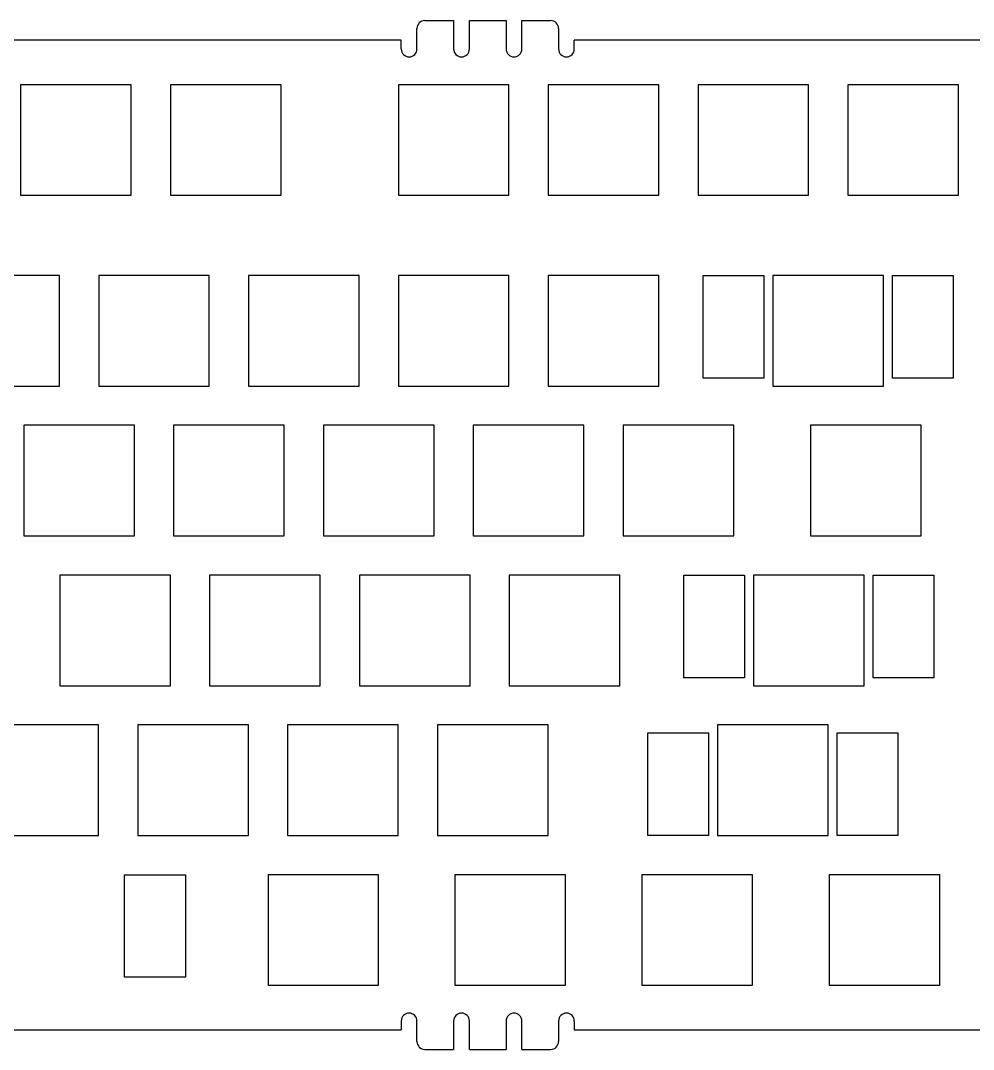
# Model space of a CAD drawing. Header units: millimetres. Extents: x -5018 to 4088, y -2926 to 388.
# Drawn here: x -720 to 2349, y -2926 to 388 of the extents above; entities that cross this region are included whole.
import ezdxf

# ---------------------------------------------------------------- set-up
doc = ezdxf.new("R2010")
doc.units = ezdxf.units.MM
for name, color, linetype in [('Line', 7, 'CONTINUOUS'), ('Shape096', 7, 'CONTINUOUS'), ('Shape097', 7, 'CONTINUOUS'), ('Shape098', 7, 'CONTINUOUS'), ('Shape105', 7, 'CONTINUOUS'), ('Shape136', 7, 'CONTINUOUS'), ('Shape137', 7, 'CONTINUOUS'), ('Shape138', 7, 'CONTINUOUS'), ('Shape139', 7, 'CONTINUOUS'), ('Shape143', 7, 'CONTINUOUS'), ('Shape161', 7, 'CONTINUOUS'), ('Shape166', 7, 'CONTINUOUS'), ('Shape167', 7, 'CONTINUOUS'), ('Shape168', 7, 'CONTINUOUS'), ('Shape169', 7, 'CONTINUOUS'), ('Shape192', 7, 'CONTINUOUS'), ('Shape193', 7, 'CONTINUOUS'), ('Shape194', 7, 'CONTINUOUS'), ('Shape195', 7, 'CONTINUOUS'), ('Shape196', 7, 'CONTINUOUS'), ('Shape198', 7, 'CONTINUOUS'), ('Shape199', 7, 'CONTINUOUS'), ('Shape219', 7, 'CONTINUOUS'), ('Shape220', 7, 'CONTINUOUS'), ('Shape225', 7, 'CONTINUOUS'), ('Shape226', 7, 'CONTINUOUS'), ('Shape227', 7, 'CONTINUOUS'), ('Shape228', 7, 'CONTINUOUS'), ('Shape229', 7, 'CONTINUOUS'), ('Shape249', 7, 'CONTINUOUS'), ('Shape258', 7, 'CONTINUOUS'), ('Shape259', 7, 'CONTINUOUS'), ('Shape260', 7, 'CONTINUOUS'), ('Shape261', 7, 'CONTINUOUS'), ('Shape264', 7, 'CONTINUOUS'), ('Shape265', 7, 'CONTINUOUS'), ('Shape267', 7, 'CONTINUOUS'), ('Shape268', 7, 'CONTINUOUS'), ('Shape269', 7, 'CONTINUOUS'), ('Shape270', 7, 'CONTINUOUS'), ('Shape271', 7, 'CONTINUOUS'), ('Shape272', 7, 'CONTINUOUS'), ('Shape273', 7, 'CONTINUOUS'), ('Shape274', 7, 'CONTINUOUS'), ('Shape275', 7, 'CONTINUOUS'), ('Shape276', 7, 'CONTINUOUS'), ('Shape277', 7, 'CONTINUOUS'), ('Shape278', 7, 'CONTINUOUS'), ('Shape279', 7, 'CONTINUOUS'), ('Shape308', 7, 'CONTINUOUS'), ('Shape309', 7, 'CONTINUOUS'), ('Shape310', 7, 'CONTINUOUS'), ('Shape311', 7, 'CONTINUOUS'), ('Shape312', 7, 'CONTINUOUS'), ('Shape313', 7, 'CONTINUOUS'), ('Shape317', 7, 'CONTINUOUS'), ('Shape318', 7, 'CONTINUOUS'), ('Shape319', 7, 'CONTINUOUS'), ('Shape320', 7, 'CONTINUOUS'), ('Shape321', 7, 'CONTINUOUS'), ('Shape322', 7, 'CONTINUOUS'), ('Shape323', 7, 'CONTINUOUS'), ('Shape324', 7, 'CONTINUOUS'), ('Shape325', 7, 'CONTINUOUS'), ('Shape326', 7, 'CONTINUOUS'), ('Shape330', 7, 'CONTINUOUS'), ('Shape331', 7, 'CONTINUOUS'), ('Shape332', 7, 'CONTINUOUS'), ('Shape333', 7, 'CONTINUOUS'), ('Shape334', 7, 'CONTINUOUS'), ('Shape335', 7, 'CONTINUOUS'), ('Shape344', 7, 'CONTINUOUS'), ('Shape345', 7, 'CONTINUOUS'), ('Shape346', 7, 'CONTINUOUS'), ('Shape347', 7, 'CONTINUOUS'), ('Shape348', 7, 'CONTINUOUS'), ('Shape349', 7, 'CONTINUOUS'), ('Shape366', 7, 'CONTINUOUS'), ('Shape367', 7, 'CONTINUOUS'), ('Shape368', 7, 'CONTINUOUS'), ('Shape369', 7, 'CONTINUOUS'), ('Shape370', 7, 'CONTINUOUS'), ('Shape371', 7, 'CONTINUOUS'), ('Shape375', 7, 'CONTINUOUS'), ('Shape376', 7, 'CONTINUOUS'), ('Shape381', 7, 'CONTINUOUS'), ('Shape382', 7, 'CONTINUOUS'), ('Shape383', 7, 'CONTINUOUS'), ('Shape384', 7, 'CONTINUOUS'), ('Shape385', 7, 'CONTINUOUS'), ('Shape386', 7, 'CONTINUOUS'), ('Shape387', 7, 'CONTINUOUS'), ('Shape388', 7, 'CONTINUOUS'), ('Shape389', 7, 'CONTINUOUS'), ('Shape390', 7, 'CONTINUOUS'), ('Shape395', 7, 'CONTINUOUS'), ('Shape396', 7, 'CONTINUOUS'), ('Shape400', 7, 'CONTINUOUS'), ('Shape401', 7, 'CONTINUOUS'), ('Shape402', 7, 'CONTINUOUS'), ('Shape403', 7, 'CONTINUOUS'), ('Shape404', 7, 'CONTINUOUS'), ('Shape405', 7, 'CONTINUOUS'), ('Shape431', 7, 'CONTINUOUS'), ('Shape432', 7, 'CONTINUOUS'), ('Shape433', 7, 'CONTINUOUS'), ('Shape434', 7, 'CONTINUOUS'), ('Shape435', 7, 'CONTINUOUS'), ('Shape436', 7, 'CONTINUOUS'), ('Shape437', 7, 'CONTINUOUS'), ('Shape438', 7, 'CONTINUOUS'), ('Shape439', 7, 'CONTINUOUS'), ('Shape440', 7, 'CONTINUOUS'), ('Shape441', 7, 'CONTINUOUS'), ('Shape442', 7, 'CONTINUOUS'), ('Shape443', 7, 'CONTINUOUS'), ('Shape444', 7, 'CONTINUOUS'), ('Shape445', 7, 'CONTINUOUS'), ('Shape446', 7, 'CONTINUOUS'), ('Shape461', 7, 'CONTINUOUS'), ('Shape462', 7, 'CONTINUOUS'), ('Shape463', 7, 'CONTINUOUS'), ('Shape464', 7, 'CONTINUOUS'), ('Shape465', 7, 'CONTINUOUS'), ('Shape466', 7, 'CONTINUOUS'), ('Shape470', 7, 'CONTINUOUS'), ('Shape471', 7, 'CONTINUOUS'), ('Shape472', 7, 'CONTINUOUS'), ('Shape473', 7, 'CONTINUOUS'), ('Shape474', 7, 'CONTINUOUS'), ('Shape475', 7, 'CONTINUOUS'), ('Shape476', 7, 'CONTINUOUS'), ('Shape477', 7, 'CONTINUOUS'), ('Shape478', 7, 'CONTINUOUS'), ('Shape479', 7, 'CONTINUOUS'), ('Shape480', 7, 'CONTINUOUS'), ('Shape484', 7, 'CONTINUOUS'), ('Shape485', 7, 'CONTINUOUS'), ('Shape486', 7, 'CONTINUOUS'), ('Shape487', 7, 'CONTINUOUS'), ('Shape488', 7, 'CONTINUOUS'), ('Shape489', 7, 'CONTINUOUS'), ('Shape510', 7, 'CONTINUOUS'), ('Shape511', 7, 'CONTINUOUS'), ('Shape520', 7, 'CONTINUOUS'), ('Shape521', 7, 'CONTINUOUS'), ('Shape522', 7, 'CONTINUOUS'), ('Shape526', 7, 'CONTINUOUS'), ('Shape527', 7, 'CONTINUOUS'), ('Shape528', 7, 'CONTINUOUS'), ('Shape529', 7, 'CONTINUOUS'), ('Shape530', 7, 'CONTINUOUS'), ('Shape531', 7, 'CONTINUOUS'), ('Shape532', 7, 'CONTINUOUS'), ('Shape533', 7, 'CONTINUOUS'), ('Shape534', 7, 'CONTINUOUS'), ('Shape535', 7, 'CONTINUOUS'), ('Shape536', 7, 'CONTINUOUS'), ('Shape537', 7, 'CONTINUOUS'), ('Shape538', 7, 'CONTINUOUS'), ('Shape539', 7, 'CONTINUOUS'), ('Shape540', 7, 'CONTINUOUS'), ('Shape541', 7, 'CONTINUOUS'), ('Shape542', 7, 'CONTINUOUS'), ('Shape543', 7, 'CONTINUOUS'), ('Shape544', 7, 'CONTINUOUS'), ('Shape545', 7, 'CONTINUOUS'), ('Shape546', 7, 'CONTINUOUS'), ('Shape547', 7, 'CONTINUOUS'), ('Shape548', 7, 'CONTINUOUS'), ('Shape549', 7, 'CONTINUOUS'), ('Shape550', 7, 'CONTINUOUS'), ('Shape551', 7, 'CONTINUOUS'), ('Shape552', 7, 'CONTINUOUS'), ('Shape553', 7, 'CONTINUOUS'), ('Shape554', 7, 'CONTINUOUS'), ('Shape555', 7, 'CONTINUOUS'), ('Shape556', 7, 'CONTINUOUS'), ('Shape557', 7, 'CONTINUOUS'), ('Shape558', 7, 'CONTINUOUS'), ('Shape694', 7, 'CONTINUOUS'), ('Shape695', 7, 'CONTINUOUS'), ('Shape696', 7, 'CONTINUOUS'), ('Shape697', 7, 'CONTINUOUS'), ('Shape698', 7, 'CONTINUOUS'), ('Shape699', 7, 'CONTINUOUS'), ('Shape745', 7, 'CONTINUOUS'), ('Shape746', 7, 'CONTINUOUS'), ('Shape747', 7, 'CONTINUOUS'), ('Shape748', 7, 'CONTINUOUS'), ('Shape749', 7, 'CONTINUOUS'), ('Shape750', 7, 'CONTINUOUS')]:
    doc.layers.add(name, color=color, linetype=linetype)

msp = doc.modelspace()

# ---------------------------------------------------------------- linework, layer by layer
at = {"layer": 'Line'}
msp.add_line((-3937.28, -2862.87), (506.453, -2862.87), dxfattribs=at)
at = {"layer": 'Shape096'}
msp.add_line((582.653, -2926.37), (675.363, -2926.37), dxfattribs=at)
at = {"layer": 'Shape097'}
msp.add_line((726.163, -2926.37), (844.273, -2926.37), dxfattribs=at)
at = {"layer": 'Shape098'}
msp.add_line((895.073, -2926.37), (987.783, -2926.37), dxfattribs=at)
at = {"layer": 'Shape105'}
msp.add_line((1063.98, -2862.87), (3007.08, -2862.87), dxfattribs=at)
at = {"layer": 'Shape136'}
msp.add_line((77.359, -2719.74), (433.721, -2719.74), dxfattribs=at)
at = {"layer": 'Shape137'}
msp.add_line((679.339, -2719.74), (1035.7, -2719.74), dxfattribs=at)
at = {"layer": 'Shape138'}
msp.add_line((1281.32, -2719.74), (1637.68, -2719.74), dxfattribs=at)
at = {"layer": 'Shape139'}
msp.add_line((1884.57, -2719.74), (2240.93, -2719.74), dxfattribs=at)
at = {"layer": 'Shape143'}
msp.add_line((-188.833, -2693.96), (-384.413, -2693.96), dxfattribs=at)
at = {"layer": 'Shape161'}
msp.add_line((-384.413, -2363.76), (-188.833, -2363.76), dxfattribs=at)
at = {"layer": 'Shape166'}
msp.add_line((2240.93, -2363.38), (1884.57, -2363.38), dxfattribs=at)
at = {"layer": 'Shape167'}
msp.add_line((1637.68, -2363.38), (1281.32, -2363.38), dxfattribs=at)
at = {"layer": 'Shape168'}
msp.add_line((1035.7, -2363.38), (679.339, -2363.38), dxfattribs=at)
at = {"layer": 'Shape169'}
msp.add_line((433.721, -2363.38), (77.359, -2363.38), dxfattribs=at)
at = {"layer": 'Shape192'}
msp.add_line((-824.849, -2237.14), (-468.487, -2237.14), dxfattribs=at)
at = {"layer": 'Shape193'}
msp.add_line((-342.249, -2237.14), (14.113, -2237.14), dxfattribs=at)
at = {"layer": 'Shape194'}
msp.add_line((140.351, -2237.14), (496.713, -2237.14), dxfattribs=at)
at = {"layer": 'Shape195'}
msp.add_line((622.951, -2237.14), (979.313, -2237.14), dxfattribs=at)
at = {"layer": 'Shape196'}
msp.add_line((1525.29, -2237.14), (1881.65, -2237.14), dxfattribs=at)
at = {"layer": 'Shape198'}
msp.add_line((2106.06, -2236.76), (1910.48, -2236.76), dxfattribs=at)
at = {"layer": 'Shape199'}
msp.add_line((1496.46, -2236.76), (1300.88, -2236.76), dxfattribs=at)
at = {"layer": 'Shape219'}
msp.add_line((1300.88, -1906.56), (1496.46, -1906.56), dxfattribs=at)
at = {"layer": 'Shape220'}
msp.add_line((1910.48, -1906.56), (2106.06, -1906.56), dxfattribs=at)
at = {"layer": 'Shape225'}
msp.add_line((1881.65, -1880.78), (1525.29, -1880.78), dxfattribs=at)
at = {"layer": 'Shape226'}
msp.add_line((979.313, -1880.78), (622.951, -1880.78), dxfattribs=at)
at = {"layer": 'Shape227'}
msp.add_line((496.713, -1880.78), (140.351, -1880.78), dxfattribs=at)
at = {"layer": 'Shape228'}
msp.add_line((14.113, -1880.78), (-342.249, -1880.78), dxfattribs=at)
at = {"layer": 'Shape229'}
msp.add_line((-468.487, -1880.78), (-824.849, -1880.78), dxfattribs=at)
at = {"layer": 'Shape249'}
msp.add_line((1640.86, -1754.54), (1997.22, -1754.54), dxfattribs=at)
at = {"layer": 'Shape258'}
msp.add_line((-593.455, -1754.54), (-237.093, -1754.54), dxfattribs=at)
at = {"layer": 'Shape259'}
msp.add_line((-110.855, -1754.54), (245.507, -1754.54), dxfattribs=at)
at = {"layer": 'Shape260'}
msp.add_line((371.745, -1754.54), (728.107, -1754.54), dxfattribs=at)
at = {"layer": 'Shape261'}
msp.add_line((854.345, -1754.54), (1210.71, -1754.54), dxfattribs=at)
at = {"layer": 'Shape264'}
msp.add_line((2221.63, -1728.76), (2026.05, -1728.76), dxfattribs=at)
at = {"layer": 'Shape265'}
msp.add_line((1612.03, -1728.76), (1416.45, -1728.76), dxfattribs=at)
at = {"layer": 'Shape267'}
msp.add_line((-719.439, 181.701), (-719.439, -174.661), dxfattribs=at)
at = {"layer": 'Shape268'}
msp.add_line((-709.279, -915.579), (-709.279, -1271.94), dxfattribs=at)
at = {"layer": 'Shape269'}
msp.add_line((-594.217, -789.341), (-594.217, -432.979), dxfattribs=at)
at = {"layer": 'Shape270'}
msp.add_line((-593.455, -1398.18), (-593.455, -1754.54), dxfattribs=at)
at = {"layer": 'Shape271'}
msp.add_line((-468.487, -2237.14), (-468.487, -1880.78), dxfattribs=at)
at = {"layer": 'Shape272'}
msp.add_line((-467.979, -432.979), (-467.979, -789.341), dxfattribs=at)
at = {"layer": 'Shape273'}
msp.add_line((1416.45, -1398.56), (1612.03, -1398.56), dxfattribs=at)
at = {"layer": 'Shape274'}
msp.add_line((2026.05, -1398.56), (2221.63, -1398.56), dxfattribs=at)
at = {"layer": 'Shape275'}
msp.add_line((1997.22, -1398.18), (1640.86, -1398.18), dxfattribs=at)
at = {"layer": 'Shape276'}
msp.add_line((1210.71, -1398.18), (854.345, -1398.18), dxfattribs=at)
at = {"layer": 'Shape277'}
msp.add_line((728.107, -1398.18), (371.745, -1398.18), dxfattribs=at)
at = {"layer": 'Shape278'}
msp.add_line((245.507, -1398.18), (-110.855, -1398.18), dxfattribs=at)
at = {"layer": 'Shape279'}
msp.add_line((-237.093, -1398.18), (-593.455, -1398.18), dxfattribs=at)
at = {"layer": 'Shape308'}
msp.add_line((-709.279, -1271.94), (-352.917, -1271.94), dxfattribs=at)
at = {"layer": 'Shape309'}
msp.add_line((-226.679, -1271.94), (129.683, -1271.94), dxfattribs=at)
at = {"layer": 'Shape310'}
msp.add_line((255.921, -1271.94), (612.283, -1271.94), dxfattribs=at)
at = {"layer": 'Shape311'}
msp.add_line((738.521, -1271.94), (1094.88, -1271.94), dxfattribs=at)
at = {"layer": 'Shape312'}
msp.add_line((1221.12, -1271.94), (1577.48, -1271.94), dxfattribs=at)
at = {"layer": 'Shape313'}
msp.add_line((1824.37, -1271.94), (2180.73, -1271.94), dxfattribs=at)
at = {"layer": 'Shape317'}
msp.add_line((-384.413, -2693.96), (-384.413, -2363.76), dxfattribs=at)
at = {"layer": 'Shape318'}
msp.add_line((-363.077, -174.661), (-363.077, 181.701), dxfattribs=at)
at = {"layer": 'Shape319'}
msp.add_line((-352.917, -1271.94), (-352.917, -915.579), dxfattribs=at)
at = {"layer": 'Shape320'}
msp.add_line((-342.249, -1880.78), (-342.249, -2237.14), dxfattribs=at)
at = {"layer": 'Shape321'}
msp.add_line((-237.093, -1754.54), (-237.093, -1398.18), dxfattribs=at)
at = {"layer": 'Shape322'}
msp.add_line((-236.839, 181.701), (-236.839, -174.661), dxfattribs=at)
at = {"layer": 'Shape323'}
msp.add_line((-226.679, -915.579), (-226.679, -1271.94), dxfattribs=at)
at = {"layer": 'Shape324'}
msp.add_line((-188.833, -2363.76), (-188.833, -2693.96), dxfattribs=at)
at = {"layer": 'Shape325'}
msp.add_line((-111.617, -789.341), (-111.617, -432.979), dxfattribs=at)
at = {"layer": 'Shape326'}
msp.add_line((-110.855, -1398.18), (-110.855, -1754.54), dxfattribs=at)
at = {"layer": 'Shape330'}
msp.add_line((2180.73, -915.579), (1824.37, -915.579), dxfattribs=at)
at = {"layer": 'Shape331'}
msp.add_line((1577.48, -915.579), (1221.12, -915.579), dxfattribs=at)
at = {"layer": 'Shape332'}
msp.add_line((1094.88, -915.579), (738.521, -915.579), dxfattribs=at)
at = {"layer": 'Shape333'}
msp.add_line((612.283, -915.579), (255.921, -915.579), dxfattribs=at)
at = {"layer": 'Shape334'}
msp.add_line((129.683, -915.579), (-226.679, -915.579), dxfattribs=at)
at = {"layer": 'Shape335'}
msp.add_line((-352.917, -915.579), (-709.279, -915.579), dxfattribs=at)
at = {"layer": 'Shape344'}
msp.add_line((14.113, -2237.14), (14.113, -1880.78), dxfattribs=at)
at = {"layer": 'Shape345'}
msp.add_line((14.621, -432.979), (14.621, -789.341), dxfattribs=at)
at = {"layer": 'Shape346'}
msp.add_line((77.359, -2363.38), (77.359, -2719.74), dxfattribs=at)
at = {"layer": 'Shape347'}
msp.add_line((119.523, -174.661), (119.523, 181.701), dxfattribs=at)
at = {"layer": 'Shape348'}
msp.add_line((129.683, -1271.94), (129.683, -915.579), dxfattribs=at)
at = {"layer": 'Shape349'}
msp.add_line((140.351, -1880.78), (140.351, -2237.14), dxfattribs=at)
at = {"layer": 'Shape366'}
msp.add_line((-950.579, -789.341), (-594.217, -789.341), dxfattribs=at)
at = {"layer": 'Shape367'}
msp.add_line((-467.979, -789.341), (-111.617, -789.341), dxfattribs=at)
at = {"layer": 'Shape368'}
msp.add_line((14.621, -789.341), (370.983, -789.341), dxfattribs=at)
at = {"layer": 'Shape369'}
msp.add_line((497.221, -789.341), (853.583, -789.341), dxfattribs=at)
at = {"layer": 'Shape370'}
msp.add_line((979.821, -789.341), (1336.18, -789.341), dxfattribs=at)
at = {"layer": 'Shape371'}
msp.add_line((1703.72, -789.341), (2060.08, -789.341), dxfattribs=at)
at = {"layer": 'Shape375'}
msp.add_line((2284.49, -763.56), (2088.91, -763.56), dxfattribs=at)
at = {"layer": 'Shape376'}
msp.add_line((1674.89, -763.56), (1479.31, -763.56), dxfattribs=at)
at = {"layer": 'Shape381'}
msp.add_line((245.507, -1754.54), (245.507, -1398.18), dxfattribs=at)
at = {"layer": 'Shape382'}
msp.add_line((255.921, -915.579), (255.921, -1271.94), dxfattribs=at)
at = {"layer": 'Shape383'}
msp.add_line((370.983, -789.341), (370.983, -432.979), dxfattribs=at)
at = {"layer": 'Shape384'}
msp.add_line((371.745, -1398.18), (371.745, -1754.54), dxfattribs=at)
at = {"layer": 'Shape385'}
msp.add_line((433.721, -2719.74), (433.721, -2363.38), dxfattribs=at)
at = {"layer": 'Shape386'}
msp.add_line((496.713, -2237.14), (496.713, -1880.78), dxfattribs=at)
at = {"layer": 'Shape387'}
msp.add_line((497.221, 181.701), (497.221, -174.661), dxfattribs=at)
at = {"layer": 'Shape388'}
msp.add_line((497.221, -432.979), (497.221, -789.341), dxfattribs=at)
at = {"layer": 'Shape389'}
msp.add_line((506.453, -2834.93), (506.453, -2862.87), dxfattribs=at)
at = {"layer": 'Shape390'}
msp.add_line((506.453, 296.886), (506.453, 324.826), dxfattribs=at)
at = {"layer": 'Shape395'}
msp.add_line((1479.31, -433.36), (1674.89, -433.36), dxfattribs=at)
at = {"layer": 'Shape396'}
msp.add_line((2088.91, -433.36), (2284.49, -433.36), dxfattribs=at)
at = {"layer": 'Shape400'}
msp.add_line((2060.08, -432.979), (1703.72, -432.979), dxfattribs=at)
at = {"layer": 'Shape401'}
msp.add_line((1336.18, -432.979), (979.821, -432.979), dxfattribs=at)
at = {"layer": 'Shape402'}
msp.add_line((853.583, -432.979), (497.221, -432.979), dxfattribs=at)
at = {"layer": 'Shape403'}
msp.add_line((370.983, -432.979), (14.621, -432.979), dxfattribs=at)
at = {"layer": 'Shape404'}
msp.add_line((-111.617, -432.979), (-467.979, -432.979), dxfattribs=at)
at = {"layer": 'Shape405'}
msp.add_line((-594.217, -432.979), (-950.579, -432.979), dxfattribs=at)
at = {"layer": 'Shape431'}
msp.add_line((557.253, -2900.97), (557.253, -2834.93), dxfattribs=at)
at = {"layer": 'Shape432'}
msp.add_line((557.253, 296.886), (557.253, 362.926), dxfattribs=at)
at = {"layer": 'Shape433'}
msp.add_line((612.283, -1271.94), (612.283, -915.579), dxfattribs=at)
at = {"layer": 'Shape434'}
msp.add_line((622.951, -1880.78), (622.951, -2237.14), dxfattribs=at)
at = {"layer": 'Shape435'}
msp.add_line((675.363, 388.326), (675.363, 296.886), dxfattribs=at)
at = {"layer": 'Shape436'}
msp.add_line((675.363, -2834.93), (675.363, -2926.37), dxfattribs=at)
at = {"layer": 'Shape437'}
msp.add_line((679.339, -2363.38), (679.339, -2719.74), dxfattribs=at)
at = {"layer": 'Shape438'}
msp.add_line((726.163, -2926.37), (726.163, -2834.93), dxfattribs=at)
at = {"layer": 'Shape439'}
msp.add_line((726.163, 296.886), (726.163, 388.326), dxfattribs=at)
at = {"layer": 'Shape440'}
msp.add_line((728.107, -1754.54), (728.107, -1398.18), dxfattribs=at)
at = {"layer": 'Shape441'}
msp.add_line((738.521, -915.579), (738.521, -1271.94), dxfattribs=at)
at = {"layer": 'Shape442'}
msp.add_line((844.273, 388.326), (844.273, 296.886), dxfattribs=at)
at = {"layer": 'Shape443'}
msp.add_line((844.273, -2834.93), (844.273, -2926.37), dxfattribs=at)
at = {"layer": 'Shape444'}
msp.add_line((853.583, -789.341), (853.583, -432.979), dxfattribs=at)
at = {"layer": 'Shape445'}
msp.add_line((853.583, -174.661), (853.583, 181.701), dxfattribs=at)
at = {"layer": 'Shape446'}
msp.add_line((854.345, -1398.18), (854.345, -1754.54), dxfattribs=at)
at = {"layer": 'Shape461'}
msp.add_line((-719.439, -174.661), (-363.077, -174.661), dxfattribs=at)
at = {"layer": 'Shape462'}
msp.add_line((-236.839, -174.661), (119.523, -174.661), dxfattribs=at)
at = {"layer": 'Shape463'}
msp.add_line((497.221, -174.661), (853.583, -174.661), dxfattribs=at)
at = {"layer": 'Shape464'}
msp.add_line((979.821, -174.661), (1336.18, -174.661), dxfattribs=at)
at = {"layer": 'Shape465'}
msp.add_line((1462.42, -174.661), (1818.78, -174.661), dxfattribs=at)
at = {"layer": 'Shape466'}
msp.add_line((1945.02, -174.661), (2301.38, -174.661), dxfattribs=at)
at = {"layer": 'Shape470'}
msp.add_line((895.073, -2926.37), (895.073, -2834.93), dxfattribs=at)
at = {"layer": 'Shape471'}
msp.add_line((895.073, 296.886), (895.073, 388.326), dxfattribs=at)
at = {"layer": 'Shape472'}
msp.add_line((979.313, -2237.14), (979.313, -1880.78), dxfattribs=at)
at = {"layer": 'Shape473'}
msp.add_line((979.821, 181.701), (979.821, -174.661), dxfattribs=at)
at = {"layer": 'Shape474'}
msp.add_line((979.821, -432.979), (979.821, -789.341), dxfattribs=at)
at = {"layer": 'Shape475'}
msp.add_line((1013.18, 362.926), (1013.18, 296.886), dxfattribs=at)
at = {"layer": 'Shape476'}
msp.add_line((1013.18, -2834.93), (1013.18, -2900.97), dxfattribs=at)
at = {"layer": 'Shape477'}
msp.add_line((1035.7, -2719.74), (1035.7, -2363.38), dxfattribs=at)
at = {"layer": 'Shape478'}
msp.add_line((1063.98, -2834.93), (1063.98, -2862.87), dxfattribs=at)
at = {"layer": 'Shape479'}
msp.add_line((1063.98, 296.886), (1063.98, 324.826), dxfattribs=at)
at = {"layer": 'Shape480'}
msp.add_line((1094.88, -1271.94), (1094.88, -915.579), dxfattribs=at)
at = {"layer": 'Shape484'}
msp.add_line((2301.38, 181.701), (1945.02, 181.701), dxfattribs=at)
at = {"layer": 'Shape485'}
msp.add_line((1818.78, 181.701), (1462.42, 181.701), dxfattribs=at)
at = {"layer": 'Shape486'}
msp.add_line((1336.18, 181.701), (979.821, 181.701), dxfattribs=at)
at = {"layer": 'Shape487'}
msp.add_line((853.583, 181.701), (497.221, 181.701), dxfattribs=at)
at = {"layer": 'Shape488'}
msp.add_line((119.523, 181.701), (-236.839, 181.701), dxfattribs=at)
at = {"layer": 'Shape489'}
msp.add_line((-363.077, 181.701), (-719.439, 181.701), dxfattribs=at)
at = {"layer": 'Shape510'}
msp.add_line((3007.08, 324.826), (1063.98, 324.826), dxfattribs=at)
at = {"layer": 'Shape511'}
msp.add_line((506.453, 324.826), (-1436.65, 324.826), dxfattribs=at)
at = {"layer": 'Shape520'}
msp.add_line((582.653, 388.326), (675.363, 388.326), dxfattribs=at)
at = {"layer": 'Shape521'}
msp.add_line((726.163, 388.326), (844.273, 388.326), dxfattribs=at)
at = {"layer": 'Shape522'}
msp.add_line((895.073, 388.326), (987.783, 388.326), dxfattribs=at)
at = {"layer": 'Shape526'}
msp.add_line((1210.71, -1754.54), (1210.71, -1398.18), dxfattribs=at)
at = {"layer": 'Shape527'}
msp.add_line((1221.12, -915.579), (1221.12, -1271.94), dxfattribs=at)
at = {"layer": 'Shape528'}
msp.add_line((1281.32, -2363.38), (1281.32, -2719.74), dxfattribs=at)
at = {"layer": 'Shape529'}
msp.add_line((1300.88, -2236.76), (1300.88, -1906.56), dxfattribs=at)
at = {"layer": 'Shape530'}
msp.add_line((1336.18, -789.341), (1336.18, -432.979), dxfattribs=at)
at = {"layer": 'Shape531'}
msp.add_line((1336.18, -174.661), (1336.18, 181.701), dxfattribs=at)
at = {"layer": 'Shape532'}
msp.add_line((1416.45, -1728.76), (1416.45, -1398.56), dxfattribs=at)
at = {"layer": 'Shape533'}
msp.add_line((1462.42, 181.701), (1462.42, -174.661), dxfattribs=at)
at = {"layer": 'Shape534'}
msp.add_line((1479.31, -763.56), (1479.31, -433.36), dxfattribs=at)
at = {"layer": 'Shape535'}
msp.add_line((1496.46, -1906.56), (1496.46, -2236.76), dxfattribs=at)
at = {"layer": 'Shape536'}
msp.add_line((1525.29, -1880.78), (1525.29, -2237.14), dxfattribs=at)
at = {"layer": 'Shape537'}
msp.add_line((1577.48, -1271.94), (1577.48, -915.579), dxfattribs=at)
at = {"layer": 'Shape538'}
msp.add_line((1612.03, -1398.56), (1612.03, -1728.76), dxfattribs=at)
at = {"layer": 'Shape539'}
msp.add_line((1637.68, -2719.74), (1637.68, -2363.38), dxfattribs=at)
at = {"layer": 'Shape540'}
msp.add_line((1640.86, -1398.18), (1640.86, -1754.54), dxfattribs=at)
at = {"layer": 'Shape541'}
msp.add_line((1674.89, -433.36), (1674.89, -763.56), dxfattribs=at)
at = {"layer": 'Shape542'}
msp.add_line((1703.72, -432.979), (1703.72, -789.341), dxfattribs=at)
at = {"layer": 'Shape543'}
msp.add_line((1818.78, -174.661), (1818.78, 181.701), dxfattribs=at)
at = {"layer": 'Shape544'}
msp.add_line((1824.37, -915.579), (1824.37, -1271.94), dxfattribs=at)
at = {"layer": 'Shape545'}
msp.add_line((1881.65, -2237.14), (1881.65, -1880.78), dxfattribs=at)
at = {"layer": 'Shape546'}
msp.add_line((1884.57, -2363.38), (1884.57, -2719.74), dxfattribs=at)
at = {"layer": 'Shape547'}
msp.add_line((1910.48, -2236.76), (1910.48, -1906.56), dxfattribs=at)
at = {"layer": 'Shape548'}
msp.add_line((1945.02, 181.701), (1945.02, -174.661), dxfattribs=at)
at = {"layer": 'Shape549'}
msp.add_line((1997.22, -1754.54), (1997.22, -1398.18), dxfattribs=at)
at = {"layer": 'Shape550'}
msp.add_line((2026.05, -1728.76), (2026.05, -1398.56), dxfattribs=at)
at = {"layer": 'Shape551'}
msp.add_line((2060.08, -789.341), (2060.08, -432.979), dxfattribs=at)
at = {"layer": 'Shape552'}
msp.add_line((2088.91, -763.56), (2088.91, -433.36), dxfattribs=at)
at = {"layer": 'Shape553'}
msp.add_line((2106.06, -1906.56), (2106.06, -2236.76), dxfattribs=at)
at = {"layer": 'Shape554'}
msp.add_line((2180.73, -1271.94), (2180.73, -915.579), dxfattribs=at)
at = {"layer": 'Shape555'}
msp.add_line((2221.63, -1398.56), (2221.63, -1728.76), dxfattribs=at)
at = {"layer": 'Shape556'}
msp.add_line((2240.93, -2719.74), (2240.93, -2363.38), dxfattribs=at)
at = {"layer": 'Shape557'}
msp.add_line((2284.49, -433.36), (2284.49, -763.56), dxfattribs=at)
at = {"layer": 'Shape558'}
msp.add_line((2301.38, -174.661), (2301.38, 181.701), dxfattribs=at)
at = {"layer": 'Shape694'}
msp.add_arc((1038.58, -2834.93), 25.4, 0, 180, dxfattribs=at)
at = {"layer": 'Shape695'}
msp.add_arc((987.783, -2900.97), 25.4, -90, 0, dxfattribs=at)
at = {"layer": 'Shape696'}
msp.add_arc((869.673, -2834.93), 25.4, 0, 180, dxfattribs=at)
at = {"layer": 'Shape697'}
msp.add_arc((700.763, -2834.93), 25.4, 0, 180, dxfattribs=at)
at = {"layer": 'Shape698'}
msp.add_arc((582.653, -2900.97), 25.4, 180, -90, dxfattribs=at)
at = {"layer": 'Shape699'}
msp.add_arc((531.853, -2834.93), 25.4, 0, 180, dxfattribs=at)
at = {"layer": 'Shape745'}
msp.add_arc((531.853, 296.886), 25.4, 180, 0, dxfattribs=at)
at = {"layer": 'Shape746'}
msp.add_arc((582.653, 362.926), 25.4, 90, 180, dxfattribs=at)
at = {"layer": 'Shape747'}
msp.add_arc((700.763, 296.886), 25.4, 180, 0, dxfattribs=at)
at = {"layer": 'Shape748'}
msp.add_arc((869.673, 296.886), 25.4, 180, 0, dxfattribs=at)
at = {"layer": 'Shape749'}
msp.add_arc((987.783, 362.926), 25.4, 0, 90, dxfattribs=at)
at = {"layer": 'Shape750'}
msp.add_arc((1038.58, 296.886), 25.4, 180, 0, dxfattribs=at)

doc.saveas('drawing.dxf')
